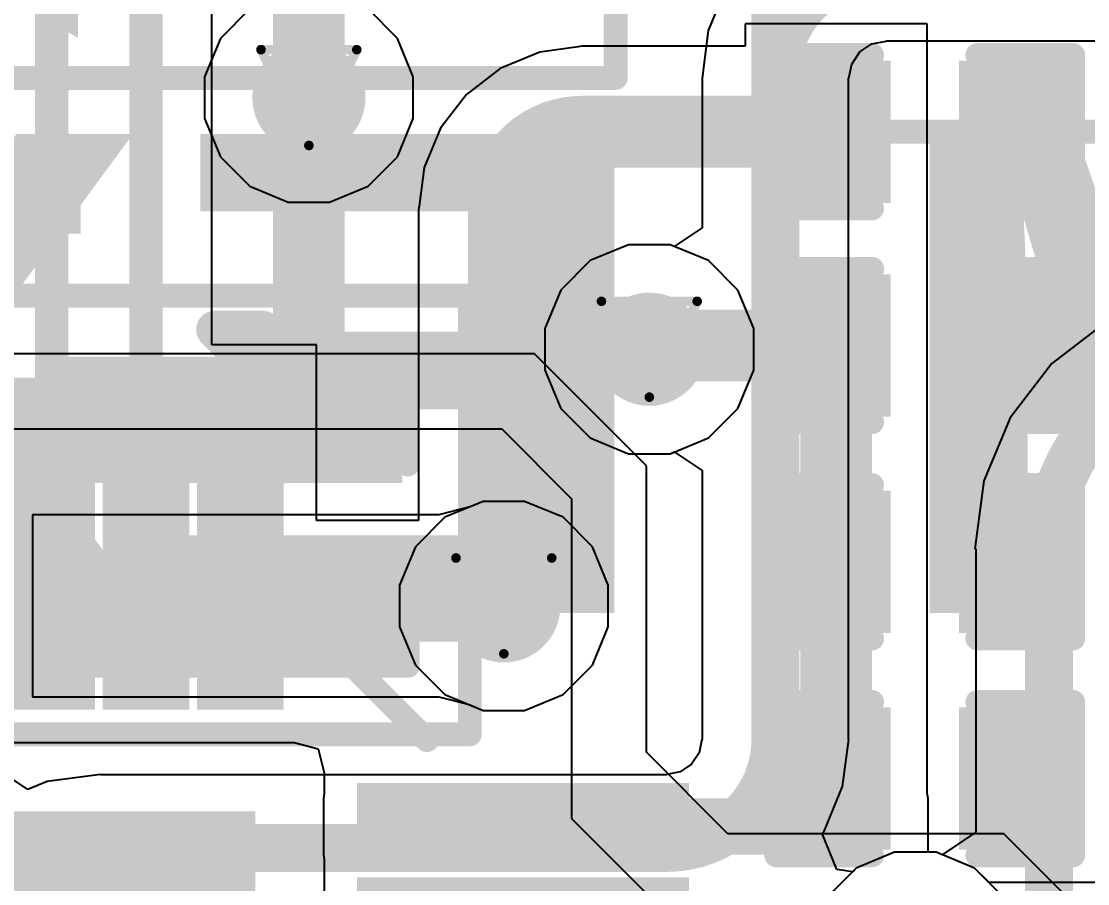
# Model space of a CAD drawing. Header units: inches. Extents: x 0 to 5359, y 0 to 5098.
# Drawn here: x 73.82 to 79.48, y 43.11 to 47.69 of the extents above; entities that cross this region are included whole.
import ezdxf

# ---------------------------------------------------------------- set-up
doc = ezdxf.new("R2010")
doc.units = ezdxf.units.IN
for name, color, linetype in [('Bottom Layer', 5, 'Continuous'), ('Bottom Overlay', 54, 'Continuous'), ('Bottom Paste', 16, 'Continuous'), ('Bottom Solder', 6, 'Continuous'), ('Drill Drawing', 1, 'Continuous'), ('Layer 1', 16, 'Continuous'), ('Layer 2', 76, 'Continuous'), ('Top Layer', 1, 'Continuous'), ('Top Overlay', 2, 'Continuous'), ('Top Paste', 8, 'Continuous'), ('Top Solder', 216, 'Continuous'), ('Via Holes', 16, 'Continuous')]:
    doc.layers.add(name, color=color, linetype=linetype)
doc.styles.add('Arial Black_Bold', font='', dxfattribs={"height": 0.2})
doc.styles.get('Arial Black_Bold').set_extended_font_data('Arial Black', bold=True)

# ---------------------------------------------------------------- blocks, each defined once
blk = doc.blocks.new('HX0_5_10P_XJH2_0_043_B_17')
at = {"layer": 'Bottom Overlay'}
for points in [[(4.7428, 4.3571, 0.127, 0.127, 0), (-4.7428, 4.3571, 0.127, 0.127, 0)], [(4.7428, 4.3571, 0.127, 0.127, 0), (4.7428, 2.3811, 0.127, 0.127, 0)]]:
    blk.add_lwpolyline(points, format="xyseb", dxfattribs=at)
blk.add_lwpolyline([(4.711, 4.3571, 0.0635, 0.0635, 1), (4.7745, 4.3571, 0.0635, 0.0635, 1)], format="xyseb", close=True, dxfattribs=at)
blk.add_lwpolyline([(4.711, 4.3571, 0.0635, 0.0635, 1), (4.7745, 4.3571, 0.0635, 0.0635, 1)], format="xyseb", close=True, dxfattribs=at)
blk = doc.blocks.new('48_HTQFP__7_7__30')
at = {"layer": 'Top Layer'}
for points in [[(-2.9, 5.05), (-2.6, 5.05), (-2.6, 3.45), (-2.9, 3.45)], [(-5.05, 2.9), (-3.45, 2.9), (-3.45, 2.6), (-5.05, 2.6)], [(-2.75, 2.75), (2.75, 2.75), (2.75, -2.75), (-2.75, -2.75)], [(-5.05, 2.4), (-3.45, 2.4), (-3.45, 2.1), (-5.05, 2.1)], [(-5.05, 1.9), (-3.45, 1.9), (-3.45, 1.6), (-5.05, 1.6)]]:
    blk.add_hatch(color=1, dxfattribs=at).paths.add_polyline_path(points)
at = {"layer": 'Top Paste'}
for points in [[(-2.9, 5.05), (-2.6, 5.05), (-2.6, 3.45), (-2.9, 3.45)], [(-5.05, 2.9), (-3.45, 2.9), (-3.45, 2.6), (-5.05, 2.6)], [(-2.75, 2.75), (2.75, 2.75), (2.75, -2.75), (-2.75, -2.75)], [(-5.05, 2.4), (-3.45, 2.4), (-3.45, 2.1), (-5.05, 2.1)], [(-5.05, 1.9), (-3.45, 1.9), (-3.45, 1.6), (-5.05, 1.6)]]:
    blk.add_hatch(color=8, dxfattribs=at).paths.add_polyline_path(points)
at = {"layer": 'Top Solder'}
for points in [[(-2.98, 5.13), (-2.52, 5.13), (-2.52, 3.37), (-2.98, 3.37)], [(-2.48, 5.13), (-2.02, 5.13), (-2.02, 3.37), (-2.48, 3.37)], [(-5.13, 2.98), (-3.37, 2.98), (-3.37, 2.52), (-5.13, 2.52)], [(-2.83, 2.83), (2.83, 2.83), (2.83, -2.83), (-2.83, -2.83)], [(-5.13, 2.48), (-3.37, 2.48), (-3.37, 2.02), (-5.13, 2.02)], [(-5.13, 1.98), (-3.37, 1.98), (-3.37, 1.52), (-5.13, 1.52)]]:
    blk.add_hatch(color=216, dxfattribs=at).paths.add_polyline_path(points)
at = {"layer": 'Top Overlay'}
for points in [[(-3.8182, 3.131, 0.127, 0.127, 0), (-3.2086, 3.7406, 0.127, 0.127, 0)], [(-5.3848, 2.6162, 0.2, 0.2, 0), (-5.3848, 2.8702, 0.2, 0.2, 0)], [(-5.2578, 2.7432, 0.2, 0.2, 0), (-5.3848, 2.8702, 0.2, 0.2, 0)], [(-5.3848, 2.6162, 0.2, 0.2, 0), (-5.2578, 2.7432, 0.2, 0.2, 0)]]:
    blk.add_lwpolyline(points, format="xyseb", dxfattribs=at)
for points in [[(-3.2403, 3.7406, 0.0635, 0.0635, 1), (-3.1768, 3.7406, 0.0635, 0.0635, 1)], [(-3.8499, 3.131, 0.0635, 0.0635, 1), (-3.7864, 3.131, 0.0635, 0.0635, 1)], [(-5.4348, 2.8702, 0.1, 0.1, 1), (-5.3348, 2.8702, 0.1, 0.1, 1)], [(-5.4348, 2.8702, 0.1, 0.1, 1), (-5.3348, 2.8702, 0.1, 0.1, 1)], [(-5.3078, 2.7432, 0.1, 0.1, 1), (-5.2078, 2.7432, 0.1, 0.1, 1)], [(-5.3078, 2.7432, 0.1, 0.1, 1), (-5.2078, 2.7432, 0.1, 0.1, 1)], [(-5.4348, 2.6162, 0.1, 0.1, 1), (-5.3348, 2.6162, 0.1, 0.1, 1)], [(-5.4348, 2.6162, 0.1, 0.1, 1), (-5.3348, 2.6162, 0.1, 0.1, 1)]]:
    blk.add_lwpolyline(points, format="xyseb", close=True, dxfattribs=at)
blk = doc.blocks.new('C___0402_B_231')
at = {"layer": 'Bottom Layer'}
for points in [[(-0.2413, 0.3175), (-0.2413, -0.3175), (-0.6985, -0.3175), (-0.6985, 0.3175)], [(0.6985, 0.3175), (0.6985, -0.3175), (0.2413, -0.3175), (0.2413, 0.3175)]]:
    blk.add_hatch(color=5, dxfattribs=at).paths.add_polyline_path(points)
at = {"layer": 'Bottom Paste'}
for points in [[(-0.2413, 0.3175), (-0.2413, -0.3175), (-0.6985, -0.3175), (-0.6985, 0.3175)], [(0.6985, 0.3175), (0.6985, -0.3175), (0.2413, -0.3175), (0.2413, 0.3175)]]:
    blk.add_hatch(color=16, dxfattribs=at).paths.add_polyline_path(points)
at = {"layer": 'Bottom Solder'}
for points in [[(-0.1813, 0.3775), (-0.1813, -0.3775), (-0.7585, -0.3775), (-0.7585, 0.3775)], [(0.7585, 0.3775), (0.7585, -0.3775), (0.1813, -0.3775), (0.1813, 0.3775)]]:
    blk.add_hatch(color=6, dxfattribs=at).paths.add_polyline_path(points)
at = {"layer": 'Bottom Overlay'}
for points in [[(-0.7874, -0.4064, 0.127, 0.127, 0), (-0.7874, 0.4064, 0.127, 0.127, 0)], [(-0.2794, 0.4064, 0.127, 0.127, 0), (-0.7874, 0.4064, 0.127, 0.127, 0)], [(0.7874, 0.4064, 0.127, 0.127, 0), (0.2794, 0.4064, 0.127, 0.127, 0)], [(0.7874, -0.4064, 0.127, 0.127, 0), (0.7874, 0.4064, 0.127, 0.127, 0)], [(-0.7874, -0.4064, 0.127, 0.127, 0), (-0.2794, -0.4064, 0.127, 0.127, 0)], [(0.7874, -0.4064, 0.127, 0.127, 0), (0.2794, -0.4064, 0.127, 0.127, 0)]]:
    blk.add_lwpolyline(points, format="xyseb", dxfattribs=at)
for points in [[(-0.8191, 0.4064, 0.0635, 0.0635, 1), (-0.7556, 0.4064, 0.0635, 0.0635, 1)], [(-0.8191, 0.4064, 0.0635, 0.0635, 1), (-0.7556, 0.4064, 0.0635, 0.0635, 1)], [(-0.3112, 0.4064, 0.0635, 0.0635, 1), (-0.2477, 0.4064, 0.0635, 0.0635, 1)], [(0.2477, 0.4064, 0.0635, 0.0635, 1), (0.3111, 0.4064, 0.0635, 0.0635, 1)], [(0.7557, 0.4064, 0.0635, 0.0635, 1), (0.8192, 0.4064, 0.0635, 0.0635, 1)], [(0.7557, 0.4064, 0.0635, 0.0635, 1), (0.8192, 0.4064, 0.0635, 0.0635, 1)], [(-0.8192, -0.4064, 0.0635, 0.0635, 1), (-0.7557, -0.4064, 0.0635, 0.0635, 1)], [(-0.8192, -0.4064, 0.0635, 0.0635, 1), (-0.7557, -0.4064, 0.0635, 0.0635, 1)], [(-0.3111, -0.4064, 0.0635, 0.0635, 1), (-0.2476, -0.4064, 0.0635, 0.0635, 1)], [(0.2477, -0.4064, 0.0635, 0.0635, 1), (0.3112, -0.4064, 0.0635, 0.0635, 1)], [(0.7556, -0.4064, 0.0635, 0.0635, 1), (0.8191, -0.4064, 0.0635, 0.0635, 1)], [(0.7556, -0.4064, 0.0635, 0.0635, 1), (0.8191, -0.4064, 0.0635, 0.0635, 1)]]:
    blk.add_lwpolyline(points, format="xyseb", close=True, dxfattribs=at)
blk = doc.blocks.new('C___0402_237')
at = {"layer": 'Top Layer'}
for points in [[(-0.6985, -0.3175), (-0.6985, 0.3175), (-0.2413, 0.3175), (-0.2413, -0.3175)], [(0.2413, -0.3175), (0.2413, 0.3175), (0.6985, 0.3175), (0.6985, -0.3175)]]:
    blk.add_hatch(color=1, dxfattribs=at).paths.add_polyline_path(points)
at = {"layer": 'Top Paste'}
for points in [[(-0.6985, -0.3175), (-0.6985, 0.3175), (-0.2413, 0.3175), (-0.2413, -0.3175)], [(0.2413, -0.3175), (0.2413, 0.3175), (0.6985, 0.3175), (0.6985, -0.3175)]]:
    blk.add_hatch(color=8, dxfattribs=at).paths.add_polyline_path(points)
at = {"layer": 'Top Solder'}
for points in [[(-0.7585, -0.3775), (-0.7585, 0.3775), (-0.1813, 0.3775), (-0.1813, -0.3775)], [(0.1813, -0.3775), (0.1813, 0.3775), (0.7585, 0.3775), (0.7585, -0.3775)]]:
    blk.add_hatch(color=216, dxfattribs=at).paths.add_polyline_path(points)
at = {"layer": 'Top Overlay'}
for points in [[(-0.2794, 0.4064, 0.127, 0.127, 0), (-0.7874, 0.4064, 0.127, 0.127, 0)], [(-0.7874, -0.4064, 0.127, 0.127, 0), (-0.7874, 0.4064, 0.127, 0.127, 0)], [(0.7874, 0.4064, 0.127, 0.127, 0), (0.2794, 0.4064, 0.127, 0.127, 0)], [(0.7874, 0.4064, 0.127, 0.127, 0), (0.7874, -0.4064, 0.127, 0.127, 0)], [(-0.2794, -0.4064, 0.127, 0.127, 0), (-0.7874, -0.4064, 0.127, 0.127, 0)], [(0.7874, -0.4064, 0.127, 0.127, 0), (0.2794, -0.4064, 0.127, 0.127, 0)]]:
    blk.add_lwpolyline(points, format="xyseb", dxfattribs=at)
for points in [[(-0.8192, 0.4064, 0.0635, 0.0635, 1), (-0.7557, 0.4064, 0.0635, 0.0635, 1)], [(-0.8192, 0.4064, 0.0635, 0.0635, 1), (-0.7557, 0.4064, 0.0635, 0.0635, 1)], [(-0.3112, 0.4064, 0.0635, 0.0635, 1), (-0.2477, 0.4064, 0.0635, 0.0635, 1)], [(0.2477, 0.4064, 0.0635, 0.0635, 1), (0.3112, 0.4064, 0.0635, 0.0635, 1)], [(0.7557, 0.4064, 0.0635, 0.0635, 1), (0.8192, 0.4064, 0.0635, 0.0635, 1)], [(0.7557, 0.4064, 0.0635, 0.0635, 1), (0.8192, 0.4064, 0.0635, 0.0635, 1)], [(-0.8192, -0.4064, 0.0635, 0.0635, 1), (-0.7557, -0.4064, 0.0635, 0.0635, 1)], [(-0.8192, -0.4064, 0.0635, 0.0635, 1), (-0.7557, -0.4064, 0.0635, 0.0635, 1)], [(-0.3111, -0.4064, 0.0635, 0.0635, 1), (-0.2476, -0.4064, 0.0635, 0.0635, 1)], [(0.2477, -0.4064, 0.0635, 0.0635, 1), (0.3112, -0.4064, 0.0635, 0.0635, 1)], [(0.7557, -0.4064, 0.0635, 0.0635, 1), (0.8192, -0.4064, 0.0635, 0.0635, 1)], [(0.7557, -0.4064, 0.0635, 0.0635, 1), (0.8192, -0.4064, 0.0635, 0.0635, 1)]]:
    blk.add_lwpolyline(points, format="xyseb", close=True, dxfattribs=at)
blk = doc.blocks.new('C___0402_B_238')
at = {"layer": 'Bottom Layer'}
for points in [[(-0.2413, 0.3175), (-0.2413, -0.3175), (-0.6985, -0.3175), (-0.6985, 0.3175)], [(0.6985, 0.3175), (0.6985, -0.3175), (0.2413, -0.3175), (0.2413, 0.3175)]]:
    blk.add_hatch(color=5, dxfattribs=at).paths.add_polyline_path(points)
at = {"layer": 'Bottom Paste'}
for points in [[(-0.2413, 0.3175), (-0.2413, -0.3175), (-0.6985, -0.3175), (-0.6985, 0.3175)], [(0.6985, 0.3175), (0.6985, -0.3175), (0.2413, -0.3175), (0.2413, 0.3175)]]:
    blk.add_hatch(color=16, dxfattribs=at).paths.add_polyline_path(points)
at = {"layer": 'Bottom Solder'}
for points in [[(-0.1813, 0.3775), (-0.1813, -0.3775), (-0.7585, -0.3775), (-0.7585, 0.3775)], [(0.7585, 0.3775), (0.7585, -0.3775), (0.1813, -0.3775), (0.1813, 0.3775)]]:
    blk.add_hatch(color=6, dxfattribs=at).paths.add_polyline_path(points)
at = {"layer": 'Bottom Overlay'}
for points in [[(-0.7874, -0.4064, 0.127, 0.127, 0), (-0.7874, 0.4064, 0.127, 0.127, 0)], [(-0.2794, 0.4064, 0.127, 0.127, 0), (-0.7874, 0.4064, 0.127, 0.127, 0)], [(0.2794, 0.4064, 0.127, 0.127, 0), (0.7874, 0.4064, 0.127, 0.127, 0)], [(0.7874, -0.4064, 0.127, 0.127, 0), (0.7874, 0.4064, 0.127, 0.127, 0)], [(-0.2794, -0.4064, 0.127, 0.127, 0), (-0.7874, -0.4064, 0.127, 0.127, 0)], [(0.2794, -0.4064, 0.127, 0.127, 0), (0.7874, -0.4064, 0.127, 0.127, 0)]]:
    blk.add_lwpolyline(points, format="xyseb", dxfattribs=at)
for points in [[(-0.8192, 0.4064, 0.0635, 0.0635, 1), (-0.7557, 0.4064, 0.0635, 0.0635, 1)], [(-0.8192, 0.4064, 0.0635, 0.0635, 1), (-0.7557, 0.4064, 0.0635, 0.0635, 1)], [(-0.3112, 0.4064, 0.0635, 0.0635, 1), (-0.2477, 0.4064, 0.0635, 0.0635, 1)], [(0.2476, 0.4064, 0.0635, 0.0635, 1), (0.3111, 0.4064, 0.0635, 0.0635, 1)], [(0.7557, 0.4064, 0.0635, 0.0635, 1), (0.8192, 0.4064, 0.0635, 0.0635, 1)], [(0.7557, 0.4064, 0.0635, 0.0635, 1), (0.8192, 0.4064, 0.0635, 0.0635, 1)], [(-0.8192, -0.4064, 0.0635, 0.0635, 1), (-0.7557, -0.4064, 0.0635, 0.0635, 1)], [(-0.8192, -0.4064, 0.0635, 0.0635, 1), (-0.7557, -0.4064, 0.0635, 0.0635, 1)], [(-0.3112, -0.4064, 0.0635, 0.0635, 1), (-0.2477, -0.4064, 0.0635, 0.0635, 1)], [(0.2476, -0.4064, 0.0635, 0.0635, 1), (0.3111, -0.4064, 0.0635, 0.0635, 1)], [(0.7556, -0.4064, 0.0635, 0.0635, 1), (0.8191, -0.4064, 0.0635, 0.0635, 1)], [(0.7556, -0.4064, 0.0635, 0.0635, 1), (0.8191, -0.4064, 0.0635, 0.0635, 1)]]:
    blk.add_lwpolyline(points, format="xyseb", close=True, dxfattribs=at)
blk = doc.blocks.new('C___0402_247')
at = {"layer": 'Top Layer'}
for points in [[(-0.6985, -0.3175), (-0.6985, 0.3175), (-0.2413, 0.3175), (-0.2413, -0.3175)], [(0.2413, -0.3175), (0.2413, 0.3175), (0.6985, 0.3175), (0.6985, -0.3175)]]:
    blk.add_hatch(color=1, dxfattribs=at).paths.add_polyline_path(points)
at = {"layer": 'Top Paste'}
for points in [[(-0.6985, -0.3175), (-0.6985, 0.3175), (-0.2413, 0.3175), (-0.2413, -0.3175)], [(0.2413, -0.3175), (0.2413, 0.3175), (0.6985, 0.3175), (0.6985, -0.3175)]]:
    blk.add_hatch(color=8, dxfattribs=at).paths.add_polyline_path(points)
at = {"layer": 'Top Solder'}
for points in [[(-0.7585, -0.3775), (-0.7585, 0.3775), (-0.1813, 0.3775), (-0.1813, -0.3775)], [(0.1813, -0.3775), (0.1813, 0.3775), (0.7585, 0.3775), (0.7585, -0.3775)]]:
    blk.add_hatch(color=216, dxfattribs=at).paths.add_polyline_path(points)
at = {"layer": 'Top Overlay'}
for points in [[(-0.7874, 0.4064, 0.127, 0.127, 0), (-0.7874, -0.4064, 0.127, 0.127, 0)], [(-0.2794, 0.4064, 0.127, 0.127, 0), (-0.7874, 0.4064, 0.127, 0.127, 0)], [(0.7874, 0.4064, 0.127, 0.127, 0), (0.2794, 0.4064, 0.127, 0.127, 0)], [(0.7874, 0.4064, 0.127, 0.127, 0), (0.7874, -0.4064, 0.127, 0.127, 0)], [(-0.2794, -0.4064, 0.127, 0.127, 0), (-0.7874, -0.4064, 0.127, 0.127, 0)], [(0.7874, -0.4064, 0.127, 0.127, 0), (0.2794, -0.4064, 0.127, 0.127, 0)]]:
    blk.add_lwpolyline(points, format="xyseb", dxfattribs=at)
for points in [[(-0.8192, 0.4064, 0.0635, 0.0635, 1), (-0.7557, 0.4064, 0.0635, 0.0635, 1)], [(-0.8192, 0.4064, 0.0635, 0.0635, 1), (-0.7557, 0.4064, 0.0635, 0.0635, 1)], [(-0.3112, 0.4064, 0.0635, 0.0635, 1), (-0.2477, 0.4064, 0.0635, 0.0635, 1)], [(0.2476, 0.4064, 0.0635, 0.0635, 1), (0.3111, 0.4064, 0.0635, 0.0635, 1)], [(0.7556, 0.4064, 0.0635, 0.0635, 1), (0.8191, 0.4064, 0.0635, 0.0635, 1)], [(0.7556, 0.4064, 0.0635, 0.0635, 1), (0.8191, 0.4064, 0.0635, 0.0635, 1)], [(-0.8192, -0.4064, 0.0635, 0.0635, 1), (-0.7557, -0.4064, 0.0635, 0.0635, 1)], [(-0.8192, -0.4064, 0.0635, 0.0635, 1), (-0.7557, -0.4064, 0.0635, 0.0635, 1)], [(-0.3112, -0.4064, 0.0635, 0.0635, 1), (-0.2477, -0.4064, 0.0635, 0.0635, 1)], [(0.2476, -0.4064, 0.0635, 0.0635, 1), (0.3111, -0.4064, 0.0635, 0.0635, 1)], [(0.7556, -0.4064, 0.0635, 0.0635, 1), (0.8191, -0.4064, 0.0635, 0.0635, 1)], [(0.7556, -0.4064, 0.0635, 0.0635, 1), (0.8191, -0.4064, 0.0635, 0.0635, 1)]]:
    blk.add_lwpolyline(points, format="xyseb", close=True, dxfattribs=at)
blk = doc.blocks.new('C___0402_248')
at = {"layer": 'Top Layer'}
for points in [[(-0.6985, -0.3175), (-0.6985, 0.3175), (-0.2413, 0.3175), (-0.2413, -0.3175)], [(0.2413, -0.3175), (0.2413, 0.3175), (0.6985, 0.3175), (0.6985, -0.3175)]]:
    blk.add_hatch(color=1, dxfattribs=at).paths.add_polyline_path(points)
at = {"layer": 'Top Paste'}
for points in [[(-0.6985, -0.3175), (-0.6985, 0.3175), (-0.2413, 0.3175), (-0.2413, -0.3175)], [(0.2413, -0.3175), (0.2413, 0.3175), (0.6985, 0.3175), (0.6985, -0.3175)]]:
    blk.add_hatch(color=8, dxfattribs=at).paths.add_polyline_path(points)
at = {"layer": 'Top Solder'}
for points in [[(-0.7585, -0.3775), (-0.7585, 0.3775), (-0.1813, 0.3775), (-0.1813, -0.3775)], [(0.1813, -0.3775), (0.1813, 0.3775), (0.7585, 0.3775), (0.7585, -0.3775)]]:
    blk.add_hatch(color=216, dxfattribs=at).paths.add_polyline_path(points)
at = {"layer": 'Top Overlay'}
for points in [[(-0.7874, -0.4064, 0.127, 0.127, 0), (-0.7874, 0.4064, 0.127, 0.127, 0)], [(-0.2794, 0.4064, 0.127, 0.127, 0), (-0.7874, 0.4064, 0.127, 0.127, 0)], [(0.7874, 0.4064, 0.127, 0.127, 0), (0.2794, 0.4064, 0.127, 0.127, 0)], [(0.7874, -0.4064, 0.127, 0.127, 0), (0.7874, 0.4064, 0.127, 0.127, 0)], [(-0.2794, -0.4064, 0.127, 0.127, 0), (-0.7874, -0.4064, 0.127, 0.127, 0)], [(0.7874, -0.4064, 0.127, 0.127, 0), (0.2794, -0.4064, 0.127, 0.127, 0)]]:
    blk.add_lwpolyline(points, format="xyseb", dxfattribs=at)
for points in [[(-0.8192, 0.4064, 0.0635, 0.0635, 1), (-0.7557, 0.4064, 0.0635, 0.0635, 1)], [(-0.8192, 0.4064, 0.0635, 0.0635, 1), (-0.7557, 0.4064, 0.0635, 0.0635, 1)], [(-0.3111, 0.4064, 0.0635, 0.0635, 1), (-0.2476, 0.4064, 0.0635, 0.0635, 1)], [(0.2477, 0.4064, 0.0635, 0.0635, 1), (0.3112, 0.4064, 0.0635, 0.0635, 1)], [(0.7556, 0.4064, 0.0635, 0.0635, 1), (0.8191, 0.4064, 0.0635, 0.0635, 1)], [(0.7556, 0.4064, 0.0635, 0.0635, 1), (0.8191, 0.4064, 0.0635, 0.0635, 1)], [(-0.8192, -0.4064, 0.0635, 0.0635, 1), (-0.7557, -0.4064, 0.0635, 0.0635, 1)], [(-0.8192, -0.4064, 0.0635, 0.0635, 1), (-0.7557, -0.4064, 0.0635, 0.0635, 1)], [(-0.3111, -0.4064, 0.0635, 0.0635, 1), (-0.2476, -0.4064, 0.0635, 0.0635, 1)], [(0.2477, -0.4064, 0.0635, 0.0635, 1), (0.3112, -0.4064, 0.0635, 0.0635, 1)], [(0.7556, -0.4064, 0.0635, 0.0635, 1), (0.8191, -0.4064, 0.0635, 0.0635, 1)], [(0.7556, -0.4064, 0.0635, 0.0635, 1), (0.8191, -0.4064, 0.0635, 0.0635, 1)]]:
    blk.add_lwpolyline(points, format="xyseb", close=True, dxfattribs=at)
blk = doc.blocks.new('C___0402_255')
at = {"layer": 'Top Layer'}
for points in [[(-0.6985, -0.3175), (-0.6985, 0.3175), (-0.2413, 0.3175), (-0.2413, -0.3175)], [(0.2413, -0.3175), (0.2413, 0.3175), (0.6985, 0.3175), (0.6985, -0.3175)]]:
    blk.add_hatch(color=1, dxfattribs=at).paths.add_polyline_path(points)
at = {"layer": 'Top Paste'}
for points in [[(-0.6985, -0.3175), (-0.6985, 0.3175), (-0.2413, 0.3175), (-0.2413, -0.3175)], [(0.2413, -0.3175), (0.2413, 0.3175), (0.6985, 0.3175), (0.6985, -0.3175)]]:
    blk.add_hatch(color=8, dxfattribs=at).paths.add_polyline_path(points)
at = {"layer": 'Top Solder'}
for points in [[(-0.7585, -0.3775), (-0.7585, 0.3775), (-0.1813, 0.3775), (-0.1813, -0.3775)], [(0.1813, -0.3775), (0.1813, 0.3775), (0.7585, 0.3775), (0.7585, -0.3775)]]:
    blk.add_hatch(color=216, dxfattribs=at).paths.add_polyline_path(points)
at = {"layer": 'Top Overlay'}
for points in [[(-0.7874, 0.4064, 0.127, 0.127, 0), (-0.7874, -0.4064, 0.127, 0.127, 0)], [(-0.2794, 0.4064, 0.127, 0.127, 0), (-0.7874, 0.4064, 0.127, 0.127, 0)], [(0.7874, 0.4064, 0.127, 0.127, 0), (0.2794, 0.4064, 0.127, 0.127, 0)], [(0.7874, 0.4064, 0.127, 0.127, 0), (0.7874, -0.4064, 0.127, 0.127, 0)], [(-0.2794, -0.4064, 0.127, 0.127, 0), (-0.7874, -0.4064, 0.127, 0.127, 0)], [(0.7874, -0.4064, 0.127, 0.127, 0), (0.2794, -0.4064, 0.127, 0.127, 0)]]:
    blk.add_lwpolyline(points, format="xyseb", dxfattribs=at)
for points in [[(-0.8191, 0.4064, 0.0635, 0.0635, 1), (-0.7556, 0.4064, 0.0635, 0.0635, 1)], [(-0.8191, 0.4064, 0.0635, 0.0635, 1), (-0.7556, 0.4064, 0.0635, 0.0635, 1)], [(-0.3111, 0.4064, 0.0635, 0.0635, 1), (-0.2477, 0.4064, 0.0635, 0.0635, 1)], [(0.2477, 0.4064, 0.0635, 0.0635, 1), (0.3112, 0.4064, 0.0635, 0.0635, 1)], [(0.7557, 0.4064, 0.0635, 0.0635, 1), (0.8192, 0.4064, 0.0635, 0.0635, 1)], [(0.7557, 0.4064, 0.0635, 0.0635, 1), (0.8192, 0.4064, 0.0635, 0.0635, 1)], [(-0.8192, -0.4064, 0.0635, 0.0635, 1), (-0.7557, -0.4064, 0.0635, 0.0635, 1)], [(-0.8192, -0.4064, 0.0635, 0.0635, 1), (-0.7557, -0.4064, 0.0635, 0.0635, 1)], [(-0.3111, -0.4064, 0.0635, 0.0635, 1), (-0.2476, -0.4064, 0.0635, 0.0635, 1)], [(0.2477, -0.4064, 0.0635, 0.0635, 1), (0.3112, -0.4064, 0.0635, 0.0635, 1)], [(0.7557, -0.4064, 0.0635, 0.0635, 1), (0.8192, -0.4064, 0.0635, 0.0635, 1)], [(0.7557, -0.4064, 0.0635, 0.0635, 1), (0.8192, -0.4064, 0.0635, 0.0635, 1)]]:
    blk.add_lwpolyline(points, format="xyseb", close=True, dxfattribs=at)

msp = doc.modelspace()

# ---------------------------------------------------------------- hatches: boundary and pattern name
at = {"layer": 'Bottom Layer'}
h = msp.add_hatch(color=5, dxfattribs=at)
edge = h.paths.add_edge_path()
edge.add_arc((75.3463, 47.2817), 0.3, 0, 360)
h = msp.add_hatch(color=5, dxfattribs=at)
edge = h.paths.add_edge_path()
edge.add_arc((77.1523, 45.9475), 0.3, 0, 360)
h = msp.add_hatch(color=5, dxfattribs=at)
edge = h.paths.add_edge_path()
edge.add_arc((76.3806, 44.5866), 0.3, 0, 360)
at = {"layer": 'Layer 1'}
h = msp.add_hatch(color=16, dxfattribs=at)
edge = h.paths.add_edge_path()
edge.add_arc((75.3463, 47.2817), 0.3, 0, 360)
h = msp.add_hatch(color=16, dxfattribs=at)
edge = h.paths.add_edge_path()
edge.add_arc((77.1523, 45.9475), 0.3, 0, 360)
h = msp.add_hatch(color=16, dxfattribs=at)
edge = h.paths.add_edge_path()
edge.add_arc((76.3806, 44.5866), 0.3, 0, 360)
at = {"layer": 'Layer 2'}
h = msp.add_hatch(color=76, dxfattribs=at)
edge = h.paths.add_edge_path()
edge.add_arc((75.3463, 47.2817), 0.3, 0, 360)
h = msp.add_hatch(color=76, dxfattribs=at)
edge = h.paths.add_edge_path()
edge.add_arc((77.1523, 45.9475), 0.3, 0, 360)
h = msp.add_hatch(color=76, dxfattribs=at)
edge = h.paths.add_edge_path()
edge.add_arc((76.3806, 44.5866), 0.3, 0, 360)
at = {"layer": 'Top Layer'}
h = msp.add_hatch(color=1, dxfattribs=at)
edge = h.paths.add_edge_path()
edge.add_arc((75.3463, 47.2817), 0.3, 0, 360)
h = msp.add_hatch(color=1, dxfattribs=at)
edge = h.paths.add_edge_path()
edge.add_arc((77.1523, 45.9475), 0.3, 0, 360)
h = msp.add_hatch(color=1, dxfattribs=at)
edge = h.paths.add_edge_path()
edge.add_arc((76.3806, 44.5866), 0.3, 0, 360)
msp.add_hatch(color=1, dxfattribs=at).paths.add_polyline_path([(75.6821, 43.2667), (78.3719, 43.2667), (78.3719, 43.5667), (75.6821, 43.5667)])
at = {"layer": 'Via Holes'}
h = msp.add_hatch(color=7, dxfattribs=at)
edge = h.paths.add_edge_path()
edge.add_arc((75.3463, 47.2817), 0.15, 0, 360)
h = msp.add_hatch(color=7, dxfattribs=at)
edge = h.paths.add_edge_path()
edge.add_arc((77.1523, 45.9475), 0.15, 0, 360)
h = msp.add_hatch(color=7, dxfattribs=at)
edge = h.paths.add_edge_path()
edge.add_arc((76.3806, 44.5866), 0.15, 0, 360)

# ---------------------------------------------------------------- linework, layer by layer
at = {"layer": 'Bottom Layer'}
for p, q in [((77.5627, 47.8722), (77.4651, 47.6367)), ((77.4651, 47.6367), (77.4319, 47.3839)), ((78.3329, 47.5662), (78.4084, 47.5812)), ((78.4084, 47.5812), (78.4084, 47.5826)), ((78.4084, 47.5826), (80.7405, 47.5826)), ((78.2261, 47.4594), (78.2689, 47.5234)), ((78.2689, 47.5234), (78.3329, 47.5662)), ((78.2111, 47.3839), (78.2261, 47.4594)), ((77.4319, 47.3839), (77.4328, 47.3839)), ((77.4328, 47.3839), (77.4328, 46.5911)), ((78.2097, 43.8788), (78.2097, 47.3839)), ((78.2097, 47.3839), (78.2111, 47.3839)), ((77.4328, 46.5911), (77.2849, 46.4923)), ((77.0421, 46.5015), (76.8385, 46.4172)), ((77.2625, 46.5015), (77.0421, 46.5015)), ((77.2849, 46.4923), (77.2625, 46.5015)), ((76.8385, 46.4172), (76.6827, 46.2614)), ((76.6827, 46.2614), (76.5983, 46.0577)), ((76.5983, 46.0577), (76.5983, 45.8373)), ((79.575, 46.0935), (79.2869, 45.8725)), ((76.5983, 45.8373), (76.6827, 45.6337)), ((79.2869, 45.8725), (79.0659, 45.5844)), ((76.6827, 45.6337), (76.8385, 45.4779)), ((79.0659, 45.5844), (78.9269, 45.2489)), ((76.8385, 45.4779), (77.0421, 45.3935)), ((77.0421, 45.3935), (77.2625, 45.3935)), ((77.2625, 45.3935), (77.2849, 45.4028)), ((77.2849, 45.4028), (77.4328, 45.304)), ((77.4328, 45.304), (77.4328, 43.8788)), ((78.9269, 45.2489), (78.8795, 44.8888)), ((76.2068, 45.1142), (76.0363, 45.0692)), ((76.2704, 45.1406), (76.2068, 45.1142)), ((76.4908, 45.1406), (76.2704, 45.1406)), ((76.6944, 45.0562), (76.4908, 45.1406)), ((74.8933, 45.0691), (73.8799, 45.0691)), ((73.8799, 45.0691), (73.8799, 44.1039)), ((76.0363, 45.0692), (74.8933, 45.0692)), ((74.8933, 45.0692), (74.8933, 45.0691)), ((76.0363, 45.0692), (76.0363, 45.0692)), ((76.0363, 45.0692), (76.0363, 45.0692)), ((76.8503, 44.9004), (76.6944, 45.0562)), ((76.9346, 44.6968), (76.8503, 44.9004)), ((78.8795, 44.8888), (78.8839, 44.8888)), ((78.8839, 44.8888), (78.8839, 43.3861)), ((76.9346, 44.4764), (76.9346, 44.6968)), ((76.8503, 44.2728), (76.9346, 44.4764)), ((76.6944, 44.1169), (76.8503, 44.2728)), ((73.8799, 44.1039), (75.0229, 44.1039)), ((75.0229, 44.1039), (75.0229, 44.104)), ((75.0229, 44.104), (76.0363, 44.104)), ((76.0363, 44.104), (76.0363, 44.104)), ((76.0363, 44.104), (76.1971, 44.063)), ((76.4908, 44.0326), (76.6944, 44.1169)), ((76.1971, 44.063), (76.2704, 44.0326)), ((76.2704, 44.0326), (76.4908, 44.0326)), ((77.4311, 43.8788), (77.417, 43.8077)), ((77.4328, 43.8788), (77.4311, 43.8788)), ((78.1776, 43.629), (78.2105, 43.8788)), ((78.2105, 43.8788), (78.2097, 43.8788)), ((77.417, 43.8077), (77.3767, 43.7475)), ((77.3767, 43.7475), (77.3165, 43.7072)), ((73.8559, 43.6138), (73.7081, 43.7126)), ((74.2403, 43.6933), (73.9581, 43.6561)), ((74.2403, 43.6914), (74.2403, 43.6933)), ((77.2454, 43.6914), (74.2403, 43.6914)), ((77.3165, 43.7072), (77.2454, 43.6931)), ((77.2454, 43.6931), (77.2454, 43.6914)), ((73.9581, 43.6561), (73.8559, 43.6138)), ((78.0812, 43.3963), (78.1776, 43.629)), ((78.0691, 43.3805), (78.0812, 43.3963)), ((78.1467, 43.1896), (78.0691, 43.3805)), ((78.8839, 43.3861), (78.7061, 43.2673)), ((78.4538, 43.2805), (78.2502, 43.1962)), ((78.6742, 43.2805), (78.4538, 43.2805)), ((78.7061, 43.2673), (78.6742, 43.2805)), ((78.2314, 43.1774), (78.1467, 43.1896)), ((78.2502, 43.1962), (78.2314, 43.1774))]:
    msp.add_line(p, q, dxfattribs=at)
for points in [[(75.3463, 47.2817, 0.381, 0.381, 0), (75.3463, 48.3007, 0.381, 0.381, 0)], [(77.8212, 47.3839, 0.254, 0.254, -0.414214), (78.4084, 47.9711, 0.254, 0.254, 0)], [(75.3463, 45.6448, 0.381, 0.381, 0), (75.3463, 47.2817, 0.381, 0.381, 0)], [(77.8212, 43.8788, 0.254, 0.254, 0), (77.8212, 47.3839, 0.254, 0.254, 0)], [(79.2724, 44.8888, 0.254, 0.254, -0.414214), (80.2706, 45.887, 0.254, 0.254, 0)], [(75.4648, 45.5264, 0.381, 0.381, -0.414214), (75.3463, 45.6448, 0.381, 0.381, 0)], [(74.4514, 45.5263, 0.381, 0.381, 0), (75.4648, 45.5263, 0.381, 0.381, 0)], [(75.4648, 45.5263, 0.381, 0.381, 0), (75.4648, 45.5264, 0.381, 0.381, 0)], [(79.2724, 42.7778, 0.254, 0.254, 0), (79.2724, 44.8888, 0.254, 0.254, 0)], [(74.5489, 44.5866, 0.381, 0.381, 0), (76.3806, 44.5866, 0.381, 0.381, 0)], [(77.8212, 43.8788, 0.254, 0.254, -0.414214), (77.2454, 43.303, 0.254, 0.254, 0)], [(73.5403, 42.603, 0.254, 0.254, -0.414214), (74.2403, 43.303, 0.254, 0.254, 0)], [(74.2403, 43.303, 0.254, 0.254, 0), (77.2454, 43.303, 0.254, 0.254, 0)]]:
    msp.add_lwpolyline(points, format="xyseb", dxfattribs=at)
for points in [[(75.2511, 47.2817, 0.1905, 0.1905, 1), (75.4416, 47.2817, 0.1905, 0.1905, 1)], [(75.2511, 47.2817, 0.1905, 0.1905, 1), (75.4416, 47.2817, 0.1905, 0.1905, 1)], [(77.7577, 47.3839, 0.127, 0.127, 1), (77.8847, 47.3839, 0.127, 0.127, 1)], [(77.7577, 47.3839, 0.127, 0.127, 1), (77.8847, 47.3839, 0.127, 0.127, 1)], [(75.2511, 45.6448, 0.1905, 0.1905, 1), (75.4416, 45.6448, 0.1905, 0.1905, 1)], [(75.2511, 45.6448, 0.1905, 0.1905, 1), (75.4416, 45.6448, 0.1905, 0.1905, 1)], [(74.3562, 45.5263, 0.1905, 0.1905, 1), (74.5467, 45.5263, 0.1905, 0.1905, 1)], [(75.3695, 45.5264, 0.1905, 0.1905, 1), (75.56, 45.5264, 0.1905, 0.1905, 1)], [(75.3695, 45.5264, 0.1905, 0.1905, 1), (75.56, 45.5264, 0.1905, 0.1905, 1)], [(75.3695, 45.5263, 0.1905, 0.1905, 1), (75.56, 45.5263, 0.1905, 0.1905, 1)], [(75.3695, 45.5263, 0.1905, 0.1905, 1), (75.56, 45.5263, 0.1905, 0.1905, 1)], [(79.2089, 44.8888, 0.127, 0.127, 1), (79.3359, 44.8888, 0.127, 0.127, 1)], [(79.2089, 44.8888, 0.127, 0.127, 1), (79.3359, 44.8888, 0.127, 0.127, 1)], [(74.4536, 44.5866, 0.1905, 0.1905, 1), (74.6441, 44.5866, 0.1905, 0.1905, 1)], [(76.2854, 44.5866, 0.1905, 0.1905, 1), (76.4759, 44.5866, 0.1905, 0.1905, 1)], [(77.7577, 43.8788, 0.127, 0.127, 1), (77.8847, 43.8788, 0.127, 0.127, 1)], [(77.7577, 43.8788, 0.127, 0.127, 1), (77.8847, 43.8788, 0.127, 0.127, 1)], [(74.1768, 43.303, 0.127, 0.127, 1), (74.3038, 43.303, 0.127, 0.127, 1)], [(74.1768, 43.303, 0.127, 0.127, 1), (74.3038, 43.303, 0.127, 0.127, 1)], [(77.1819, 43.303, 0.127, 0.127, 1), (77.3089, 43.303, 0.127, 0.127, 1)], [(77.1819, 43.303, 0.127, 0.127, 1), (77.3089, 43.303, 0.127, 0.127, 1)]]:
    msp.add_lwpolyline(points, format="xyseb", close=True, dxfattribs=at)
at = {"layer": 'Bottom Overlay'}
for points in [[(73.7329, 46.2317, 0.127, 0.127, 0), (76.2, 46.2317, 0.127, 0.127, 0)], [(76.2, 43.9061, 0.127, 0.127, 0), (76.2, 46.2317, 0.127, 0.127, 0)], [(73.7329, 43.9061, 0.127, 0.127, 0), (76.2, 43.9061, 0.127, 0.127, 0)]]:
    msp.add_lwpolyline(points, format="xyseb", dxfattribs=at)
for points in [[(76.1682, 46.2317, 0.0635, 0.0635, 1), (76.2318, 46.2317, 0.0635, 0.0635, 1)], [(76.1682, 46.2317, 0.0635, 0.0635, 1), (76.2318, 46.2317, 0.0635, 0.0635, 1)], [(76.1682, 43.9061, 0.0635, 0.0635, 1), (76.2318, 43.9061, 0.0635, 0.0635, 1)], [(76.1682, 43.9061, 0.0635, 0.0635, 1), (76.2318, 43.9061, 0.0635, 0.0635, 1)]]:
    msp.add_lwpolyline(points, format="xyseb", close=True, dxfattribs=at)
at = {"layer": 'Drill Drawing'}
for points in [[(75.0923, 47.5357, 0.0508, 0.0508, 0), (75.6003, 47.5357, 0.0508, 0.0508, 0)], [(75.0923, 47.5357, 0.0508, 0.0508, 0), (75.3463, 47.0277, 0.0508, 0.0508, 0)], [(75.3463, 47.0277, 0.0508, 0.0508, 0), (75.6003, 47.5357, 0.0508, 0.0508, 0)], [(76.8983, 46.2015, 0.0508, 0.0508, 0), (77.4063, 46.2015, 0.0508, 0.0508, 0)], [(76.8983, 46.2015, 0.0508, 0.0508, 0), (77.1523, 45.6935, 0.0508, 0.0508, 0)], [(77.1523, 45.6935, 0.0508, 0.0508, 0), (77.4063, 46.2015, 0.0508, 0.0508, 0)], [(76.1266, 44.8406, 0.0508, 0.0508, 0), (76.6346, 44.8406, 0.0508, 0.0508, 0)], [(76.1266, 44.8406, 0.0508, 0.0508, 0), (76.3806, 44.3326, 0.0508, 0.0508, 0)], [(76.3806, 44.3326, 0.0508, 0.0508, 0), (76.6346, 44.8406, 0.0508, 0.0508, 0)]]:
    msp.add_lwpolyline(points, format="xyseb", dxfattribs=at)
for points in [[(75.0796, 47.5357, 0.0254, 0.0254, 1), (75.105, 47.5357, 0.0254, 0.0254, 1)], [(75.0796, 47.5357, 0.0254, 0.0254, 1), (75.105, 47.5357, 0.0254, 0.0254, 1)], [(75.5876, 47.5357, 0.0254, 0.0254, 1), (75.613, 47.5357, 0.0254, 0.0254, 1)], [(75.5876, 47.5357, 0.0254, 0.0254, 1), (75.613, 47.5357, 0.0254, 0.0254, 1)], [(75.3336, 47.0277, 0.0254, 0.0254, 1), (75.359, 47.0277, 0.0254, 0.0254, 1)], [(75.3336, 47.0277, 0.0254, 0.0254, 1), (75.359, 47.0277, 0.0254, 0.0254, 1)], [(76.8856, 46.2015, 0.0254, 0.0254, 1), (76.911, 46.2015, 0.0254, 0.0254, 1)], [(76.8856, 46.2015, 0.0254, 0.0254, 1), (76.911, 46.2015, 0.0254, 0.0254, 1)], [(77.3936, 46.2015, 0.0254, 0.0254, 1), (77.419, 46.2015, 0.0254, 0.0254, 1)], [(77.3936, 46.2015, 0.0254, 0.0254, 1), (77.419, 46.2015, 0.0254, 0.0254, 1)], [(77.1396, 45.6935, 0.0254, 0.0254, 1), (77.165, 45.6935, 0.0254, 0.0254, 1)], [(77.1396, 45.6935, 0.0254, 0.0254, 1), (77.165, 45.6935, 0.0254, 0.0254, 1)], [(76.1139, 44.8406, 0.0254, 0.0254, 1), (76.1393, 44.8406, 0.0254, 0.0254, 1)], [(76.1139, 44.8406, 0.0254, 0.0254, 1), (76.1393, 44.8406, 0.0254, 0.0254, 1)], [(76.6219, 44.8406, 0.0254, 0.0254, 1), (76.6473, 44.8406, 0.0254, 0.0254, 1)], [(76.6219, 44.8406, 0.0254, 0.0254, 1), (76.6473, 44.8406, 0.0254, 0.0254, 1)], [(76.3679, 44.3326, 0.0254, 0.0254, 1), (76.3933, 44.3326, 0.0254, 0.0254, 1)], [(76.3679, 44.3326, 0.0254, 0.0254, 1), (76.3933, 44.3326, 0.0254, 0.0254, 1)]]:
    msp.add_lwpolyline(points, format="xyseb", close=True, dxfattribs=at)
at = {"layer": 'Layer 1'}
for p, q in [((77.0421, 46.5015), (76.8385, 46.4172)), ((77.2625, 46.5015), (77.0421, 46.5015)), ((77.4662, 46.4172), (77.2625, 46.5015)), ((76.8385, 46.4172), (76.6827, 46.2614)), ((77.622, 46.2614), (77.4662, 46.4172)), ((76.6827, 46.2614), (76.5983, 46.0577)), ((77.7063, 46.0577), (77.622, 46.2614)), ((76.5983, 46.0577), (76.5983, 45.8373)), ((77.7063, 45.8373), (77.7063, 46.0577)), ((76.5983, 45.8373), (76.6827, 45.6337)), ((77.622, 45.6337), (77.7063, 45.8373)), ((76.6827, 45.6337), (76.8385, 45.4779)), ((77.4662, 45.4779), (77.622, 45.6337)), ((76.8385, 45.4779), (77.0421, 45.3935)), ((77.2625, 45.3935), (77.4662, 45.4779)), ((77.0421, 45.3935), (77.2625, 45.3935)), ((76.2704, 45.1406), (76.0668, 45.0562)), ((76.4908, 45.1406), (76.2704, 45.1406)), ((76.6944, 45.0562), (76.4908, 45.1406)), ((76.0668, 45.0562), (75.911, 44.9004)), ((76.8503, 44.9004), (76.6944, 45.0562)), ((75.911, 44.9004), (75.8266, 44.6968)), ((76.9346, 44.6968), (76.8503, 44.9004)), ((75.8266, 44.6968), (75.8266, 44.4764)), ((76.9346, 44.4764), (76.9346, 44.6968)), ((75.8266, 44.4764), (75.911, 44.2728)), ((76.8503, 44.2728), (76.9346, 44.4764)), ((75.911, 44.2728), (76.0668, 44.1169)), ((76.6944, 44.1169), (76.8503, 44.2728)), ((76.0668, 44.1169), (76.2704, 44.0326)), ((76.4908, 44.0326), (76.6944, 44.1169)), ((76.2704, 44.0326), (76.4908, 44.0326)), ((78.4538, 43.2805), (78.2502, 43.1962)), ((78.6742, 43.2805), (78.4538, 43.2805)), ((78.8778, 43.1962), (78.6742, 43.2805)), ((78.2502, 43.1962), (78.0944, 43.0403)), ((79.0337, 43.0403), (78.8778, 43.1962))]:
    msp.add_line(p, q, dxfattribs=at)
at = {"layer": 'Layer 2'}
for p, q in [((75.0325, 47.7514), (74.8766, 47.5956)), ((75.816, 47.5956), (75.6601, 47.7514)), ((74.8766, 47.5956), (74.7923, 47.3919)), ((75.9003, 47.3919), (75.816, 47.5956)), ((74.7923, 47.3919), (74.7923, 47.1716)), ((75.9003, 47.1716), (75.9003, 47.3919)), ((74.7923, 47.1716), (74.8766, 46.9679)), ((75.816, 46.9679), (75.9003, 47.1716)), ((74.8766, 46.9679), (75.0325, 46.8121)), ((75.6601, 46.8121), (75.816, 46.9679)), ((75.0325, 46.8121), (75.2361, 46.7278)), ((75.4565, 46.7278), (75.6601, 46.8121)), ((75.2361, 46.7278), (75.4565, 46.7278)), ((76.5426, 45.9232), (73.5123, 45.9232)), ((77.1366, 45.3293), (76.5426, 45.9232)), ((67.6601, 45.5247), (76.3699, 45.5247)), ((76.3699, 45.5247), (76.7399, 45.1547)), ((77.1366, 43.8104), (77.1366, 45.3293)), ((76.7399, 45.1547), (76.7399, 43.4585)), ((77.5694, 43.3776), (77.1366, 43.8104)), ((76.7399, 43.4585), (77.2164, 42.982)), ((79.0333, 43.3776), (77.5694, 43.3776)), ((79.4289, 42.982), (79.0333, 43.3776))]:
    msp.add_line(p, q, dxfattribs=at)
at = {"layer": 'Top Layer'}
for p, q in [((74.8317, 45.9707), (74.8317, 48.3164)), ((78.6259, 47.6721), (77.6607, 47.6721)), ((77.6607, 47.6721), (77.6607, 47.5538)), ((78.6259, 46.5389), (78.6259, 47.6721)), ((76.5707, 47.523), (76.3618, 47.4365)), ((76.7755, 47.55), (76.5707, 47.523)), ((76.7948, 47.5538), (76.7755, 47.55)), ((77.6607, 47.5538), (76.7948, 47.5538)), ((76.3618, 47.4365), (76.1824, 47.2988)), ((76.1824, 47.2988), (76.0448, 47.1195)), ((76.0448, 47.1195), (75.9582, 46.9106)), ((75.9582, 46.9106), (75.9313, 46.7057)), ((75.9313, 46.7057), (75.9274, 46.6864)), ((75.9274, 46.6864), (75.9274, 45.0398)), ((78.6261, 46.5389), (78.6259, 46.5389)), ((78.6261, 45.5697), (78.6261, 46.5389)), ((75.3861, 45.9707), (74.8317, 45.9707)), ((75.3861, 45.0398), (75.3861, 45.9707)), ((78.6262, 45.3959), (78.6261, 45.5697)), ((78.6259, 45.392), (78.6262, 45.3959)), ((78.6259, 44.42), (78.6259, 45.392)), ((78.6259, 45.392), (78.6259, 45.392)), ((78.6262, 45.3959), (78.6262, 45.3959)), ((75.9274, 45.0398), (75.3861, 45.0398)), ((78.6259, 44.2491), (78.6259, 44.42)), ((78.6259, 44.2422), (78.6259, 44.2491)), ((78.6259, 44.2491), (78.6259, 44.2491)), ((78.6259, 43.5917), (78.6259, 44.2422)), ((78.6259, 44.2422), (78.6259, 44.2422)), ((72.0781, 43.8627), (75.2677, 43.8627)), ((75.2677, 43.8627), (75.3948, 43.8294)), ((75.3948, 43.8294), (75.4281, 43.7023)), ((75.4281, 43.7023), (75.4281, 43.5917)), ((75.4281, 43.5917), (75.4232, 43.5667)), ((75.4232, 43.5667), (75.4232, 43.2667)), ((78.6309, 43.5667), (78.6259, 43.5917)), ((78.6309, 43.2805), (78.6309, 43.5667)), ((78.6742, 43.2805), (78.6309, 43.2805)), ((78.8778, 43.1962), (78.6742, 43.2805)), ((75.4232, 43.2667), (75.4281, 43.2417)), ((75.4281, 43.2417), (75.4281, 42.8207)), ((78.9544, 43.1196), (78.8778, 43.1962)), ((81.4185, 43.1196), (78.9544, 43.1196))]:
    msp.add_line(p, q, dxfattribs=at)
for points in [[(73.9821, 44.9167, 0.1778, 0.1778, 0), (73.9821, 48.8811, 0.1778, 0.1778, 0)], [(74.4821, 44.9167, 0.1778, 0.1778, 0), (74.4821, 48.5001, 0.1778, 0.1778, 0)], [(76.3806, 46.6864, 0.381, 0.381, -0.414214), (76.7948, 47.1006, 0.381, 0.381, 0)], [(76.7948, 47.1006, 0.381, 0.381, 0), (78.1433, 47.1006, 0.381, 0.381, 0)], [(76.3806, 44.7816, 0.381, 0.381, 0), (76.3806, 46.6864, 0.381, 0.381, 0)], [(78.1435, 45.9674, 0.381, 0.381, 0), (78.1435, 45.9928, 0.381, 0.381, 0)], [(77.1722, 45.9674, 0.381, 0.381, 0), (78.1435, 45.9674, 0.381, 0.381, 0)], [(78.1435, 45.7388, 0.381, 0.381, 0), (78.1435, 45.9674, 0.381, 0.381, 0)], [(78.1435, 45.9674, 0.381, 0.381, 0), (78.1435, 45.9674, 0.381, 0.381, 0)], [(77.1523, 45.9475, 0.1778, 0.1778, -0.414214), (77.1722, 45.9674, 0.1778, 0.1778, 0)], [(78.1435, 45.7388, 0.1778, 0.1778, 0), (78.1435, 45.9674, 0.1778, 0.1778, 0)], [(78.1435, 43.8993, 0.381, 0.381, 0), (78.1435, 45.7388, 0.381, 0.381, 0)], [(75.0432, 44.5866, 0.381, 0.381, 0), (76.3806, 44.5866, 0.381, 0.381, 0)], [(78.1435, 43.6707, 0.381, 0.381, 0), (78.1435, 43.8993, 0.381, 0.381, 0)], [(78.1433, 43.6707, 0.1778, 0.1778, 0), (78.1435, 43.8993, 0.1778, 0.1778, 0)], [(78.1433, 43.5818, 0.1778, 0.1778, 0), (78.1433, 43.6707, 0.1778, 0.1778, 0)], [(78.0036, 43.4421, 0.1778, 0.1778, 0), (78.1433, 43.5818, 0.1778, 0.1778, 0)], [(76.4821, 43.4167, 0.1778, 0.1778, 0), (77.8893, 43.4167, 0.1778, 0.1778, 0)], [(77.8893, 43.4167, 0.1778, 0.1778, 0), (77.9147, 43.4421, 0.1778, 0.1778, 0)], [(77.9147, 43.4421, 0.1778, 0.1778, 0), (78.0036, 43.4421, 0.1778, 0.1778, 0)]]:
    msp.add_lwpolyline(points, format="xyseb", dxfattribs=at)
for points in [[(76.6996, 47.1006, 0.1905, 0.1905, 1), (76.8901, 47.1006, 0.1905, 0.1905, 1)], [(76.6996, 47.1006, 0.1905, 0.1905, 1), (76.8901, 47.1006, 0.1905, 0.1905, 1)], [(78.048, 47.1006, 0.1905, 0.1905, 1), (78.2385, 47.1006, 0.1905, 0.1905, 1)], [(76.2854, 46.6864, 0.1905, 0.1905, 1), (76.4759, 46.6864, 0.1905, 0.1905, 1)], [(76.2854, 46.6864, 0.1905, 0.1905, 1), (76.4759, 46.6864, 0.1905, 0.1905, 1)], [(78.0483, 45.9928, 0.1905, 0.1905, 1), (78.2388, 45.9928, 0.1905, 0.1905, 1)], [(77.077, 45.9674, 0.1905, 0.1905, 1), (77.2675, 45.9674, 0.1905, 0.1905, 1)], [(78.0483, 45.9674, 0.1905, 0.1905, 1), (78.2388, 45.9674, 0.1905, 0.1905, 1)], [(78.0483, 45.9674, 0.1905, 0.1905, 1), (78.2388, 45.9674, 0.1905, 0.1905, 1)], [(78.0483, 45.9674, 0.1905, 0.1905, 1), (78.2388, 45.9674, 0.1905, 0.1905, 1)], [(78.0483, 45.9674, 0.1905, 0.1905, 1), (78.2388, 45.9674, 0.1905, 0.1905, 1)], [(78.0483, 45.9674, 0.1905, 0.1905, 1), (78.2388, 45.9674, 0.1905, 0.1905, 1)], [(77.1278, 45.9674, 0.0889, 0.0889, 1), (77.2167, 45.9674, 0.0889, 0.0889, 1)], [(78.0991, 45.9674, 0.0889, 0.0889, 1), (78.188, 45.9674, 0.0889, 0.0889, 1)], [(77.1079, 45.9475, 0.0889, 0.0889, 1), (77.1968, 45.9475, 0.0889, 0.0889, 1)], [(78.0483, 45.7388, 0.1905, 0.1905, 1), (78.2388, 45.7388, 0.1905, 0.1905, 1)], [(78.0483, 45.7388, 0.1905, 0.1905, 1), (78.2388, 45.7388, 0.1905, 0.1905, 1)], [(78.0991, 45.7388, 0.0889, 0.0889, 1), (78.188, 45.7388, 0.0889, 0.0889, 1)], [(73.9377, 44.9167, 0.0889, 0.0889, 1), (74.0266, 44.9167, 0.0889, 0.0889, 1)], [(74.4377, 44.9167, 0.0889, 0.0889, 1), (74.5266, 44.9167, 0.0889, 0.0889, 1)], [(76.2854, 44.7816, 0.1905, 0.1905, 1), (76.4759, 44.7816, 0.1905, 0.1905, 1)], [(74.948, 44.5866, 0.1905, 0.1905, 1), (75.1385, 44.5866, 0.1905, 0.1905, 1)], [(76.2854, 44.5866, 0.1905, 0.1905, 1), (76.4759, 44.5866, 0.1905, 0.1905, 1)], [(78.0483, 43.8993, 0.1905, 0.1905, 1), (78.2388, 43.8993, 0.1905, 0.1905, 1)], [(78.0483, 43.8993, 0.1905, 0.1905, 1), (78.2388, 43.8993, 0.1905, 0.1905, 1)], [(78.0991, 43.8993, 0.0889, 0.0889, 1), (78.188, 43.8993, 0.0889, 0.0889, 1)], [(78.0483, 43.6707, 0.1905, 0.1905, 1), (78.2388, 43.6707, 0.1905, 0.1905, 1)], [(78.0988, 43.6707, 0.0889, 0.0889, 1), (78.1877, 43.6707, 0.0889, 0.0889, 1)], [(78.0988, 43.6707, 0.0889, 0.0889, 1), (78.1877, 43.6707, 0.0889, 0.0889, 1)], [(78.0988, 43.5818, 0.0889, 0.0889, 1), (78.1877, 43.5818, 0.0889, 0.0889, 1)], [(78.0988, 43.5818, 0.0889, 0.0889, 1), (78.1877, 43.5818, 0.0889, 0.0889, 1)], [(76.4377, 43.4167, 0.0889, 0.0889, 1), (76.5266, 43.4167, 0.0889, 0.0889, 1)], [(77.8448, 43.4167, 0.0889, 0.0889, 1), (77.9337, 43.4167, 0.0889, 0.0889, 1)], [(77.8448, 43.4167, 0.0889, 0.0889, 1), (77.9337, 43.4167, 0.0889, 0.0889, 1)], [(77.8702, 43.4421, 0.0889, 0.0889, 1), (77.9591, 43.4421, 0.0889, 0.0889, 1)], [(77.8702, 43.4421, 0.0889, 0.0889, 1), (77.9591, 43.4421, 0.0889, 0.0889, 1)], [(77.9591, 43.4421, 0.0889, 0.0889, 1), (78.048, 43.4421, 0.0889, 0.0889, 1)], [(77.9591, 43.4421, 0.0889, 0.0889, 1), (78.048, 43.4421, 0.0889, 0.0889, 1)]]:
    msp.add_lwpolyline(points, format="xyseb", close=True, dxfattribs=at)
at = {"layer": 'Top Overlay'}
for points in [[(76.9742, 47.3862, 0.127, 0.127, 0), (76.9742, 52.578, 0.127, 0.127, 0)], [(73.5043, 47.3862, 0.127, 0.127, 0), (76.9742, 47.3862, 0.127, 0.127, 0)]]:
    msp.add_lwpolyline(points, format="xyseb", dxfattribs=at)
msp.add_lwpolyline([(76.9424, 47.3862, 0.0635, 0.0635, 1), (77.0059, 47.3862, 0.0635, 0.0635, 1)], format="xyseb", close=True, dxfattribs=at)
msp.add_lwpolyline([(76.9424, 47.3862, 0.0635, 0.0635, 1), (77.0059, 47.3862, 0.0635, 0.0635, 1)], format="xyseb", close=True, dxfattribs=at)

# ---------------------------------------------------------------- block references
for name, p, rotation in [('HX0_5_10P_XJH2_0_043_B_17', (82.4992, 51.4577), 180), ('C___0402_237', (78.6132, 47.1006), 180), ('C___0402_247', (78.6134, 45.9674), 180), ('48_HTQFP__7_7__30', (72.2321, 40.6667), 270), ('C___0402_B_238', (74.4514, 45.0564), 270), ('C___0402_B_231', (75.4648, 45.0565), 270), ('C___0402_248', (78.6132, 44.8205), 180), ('C___0402_255', (78.6132, 43.6707), 180)]:
    msp.add_blockref(name, p, dxfattribs=dict(rotation=rotation))

# ---------------------------------------------------------------- texts
at = {"layer": 'Bottom Overlay', "style": 'Arial Black_Bold', "text_generation_flag": 2}
msp.add_text('1', height=1.524, dxfattribs=at).set_placement((74.2888, 46.5604))
msp.add_text('USM EXT', height=2.54, rotation=360, dxfattribs=at).set_placement((87.3918, 44.5489))

doc.saveas('drawing.dxf')
